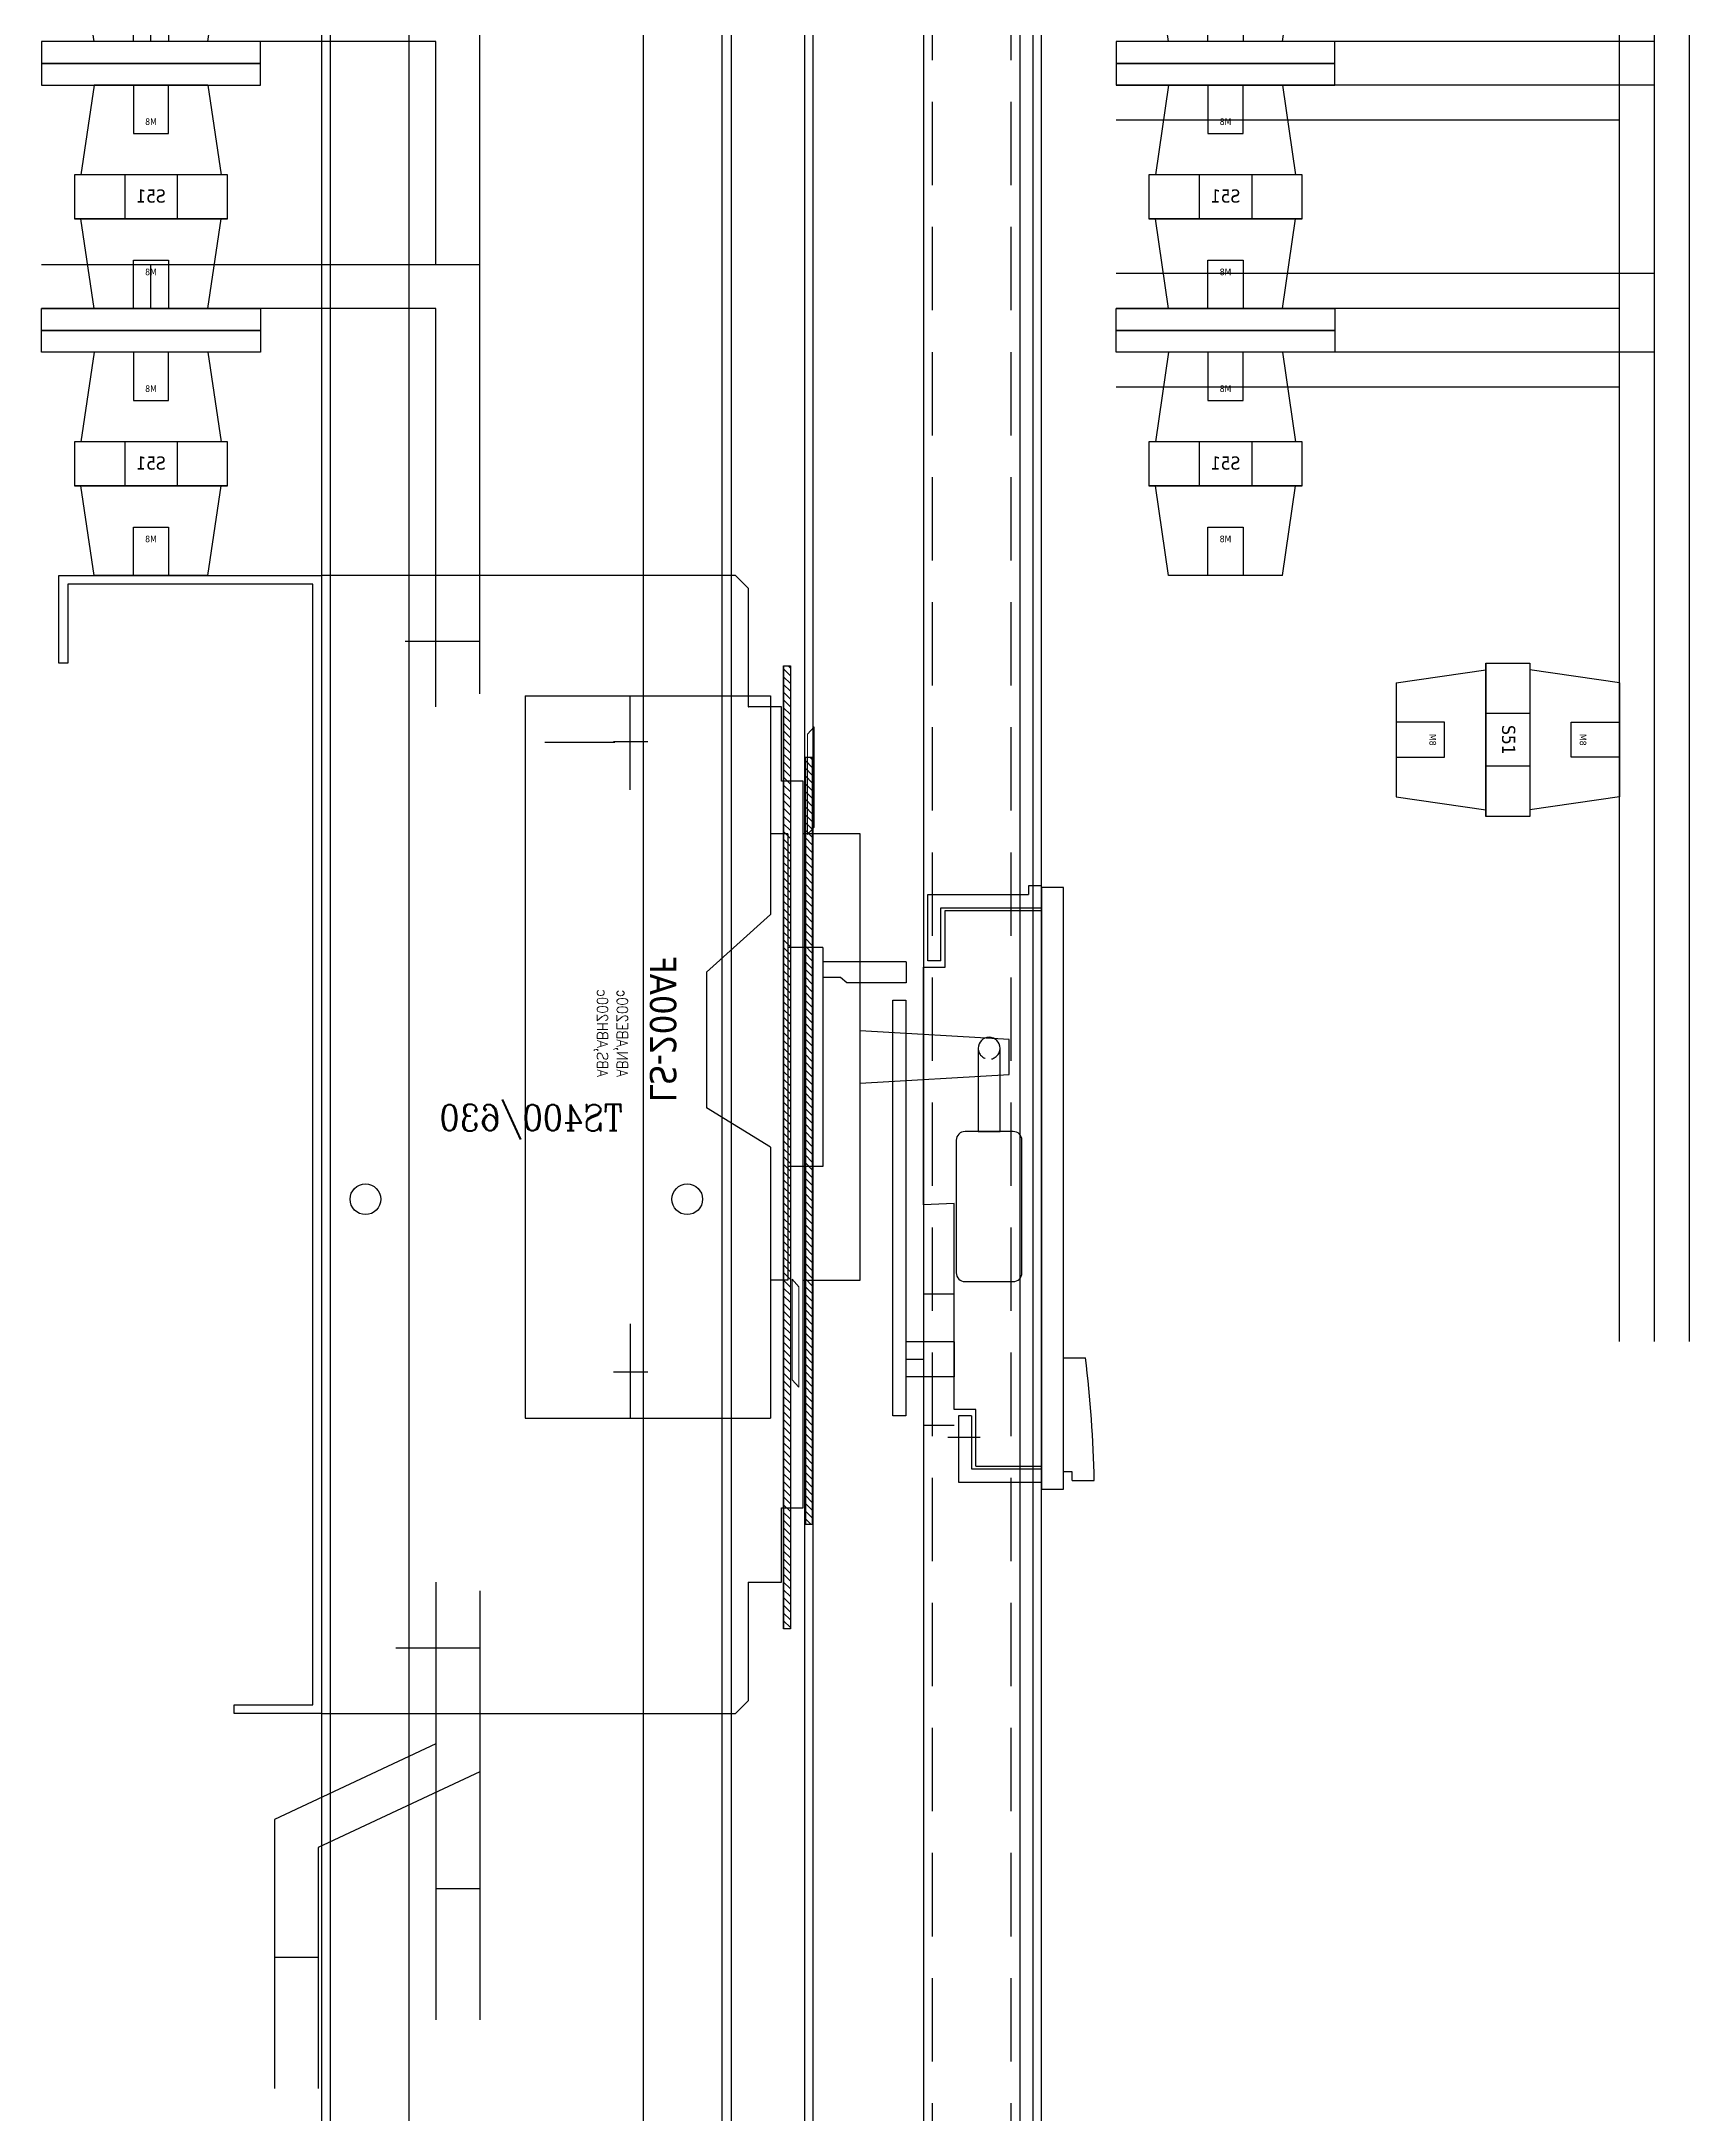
# Model space of a CAD drawing. Header units: millimetres. Extents: x -33730 to 17150, y -76829 to -27437.
# Drawn here: x -1640.9 to -1264.5, y -74190.5 to -73716.9 of the extents above; entities that cross this region are included whole.
import ezdxf

# ---------------------------------------------------------------- set-up
doc = ezdxf.new("R2010")
doc.units = ezdxf.units.MM
doc.header["$LTSCALE"] = 3
doc.linetypes.add('DASHED2', pattern=[0.375, 0.25, -0.125])
doc.linetypes.add('HIDDEN', pattern=[9.525, 6.35, -3.175])
doc.layers.add('@.VISIBLE', color=7, linetype='Continuous')
doc.layers.add('FRAME 025', color=7, linetype='Continuous')
for name, color, linetype, lineweight in [('hw_Text', 7, 'Continuous', 13), ('Text', 7, 'Continuous', 13), ('Thiet bi', 7, 'Continuous', 9)]:
    doc.layers.add(name, color=color, linetype=linetype, lineweight=lineweight)
doc.styles.add('hw_Standard', font='complex.shx', dxfattribs={"width": 0.9})
doc.styles.get("Standard").update_dxf_attribs({"font": 'arial.ttf'})
doc.styles.add('Tahoma (Input Text)', font='tahoma.ttf')

# ---------------------------------------------------------------- blocks, each defined once
blk = doc.blocks.new('A$C703210DF')
at = {"color": 3, "ltscale": 20}
for p, q in [((0, 137.85), (-3, 137.85)), ((-3, 137.85), (-3, 135.85)), ((0, 132.85), (0, 137.85)), ((0, 137.5), (0, 0)), ((5, 137.5), (0, 137.5)), ((5, 0), (5, 137.5)), ((-26, 120.7), (-26, 135.85)), ((-26, 135.85), (-3, 135.85)), ((-23, 120.7), (-23, 132.85)), ((-23, 132.85), (0, 132.85)), ((-22, 132.25), (0, 132.25)), ((-22, 119.25), (-22, 132.25)), ((-27, 65), (-27, 119.25)), ((-27, 119.25), (-22, 119.25)), ((-23, 120.7), (-26, 120.7)), ((-34, 16.75), (-34, 111.75)), ((-34, 111.75), (-31, 111.75)), ((-31, 111.75), (-31, 29.67)), ((-20, 65.25), (-27, 65)), ((-20, 18.25), (-20, 65.25)), ((-27, 44.67), (-27, 14.67)), ((-27, 44.67), (-20, 44.67)), ((-27, 33.67), (-31, 33.67)), ((-20, 33.67), (-27, 33.67)), ((-27, 33.67), (-27, 25.67)), ((-20, 33.67), (-20, 25.67)), ((-27, 29.67), (-31, 29.67)), ((-31, 29.67), (-31, 16.75)), ((5, 0), (5, 30)), ((5, 30), (10, 30)), ((-27, 25.67), (-31, 25.67)), ((-20, 25.67), (-27, 25.67)), ((-31, 16.75), (-34, 16.75)), ((-27, 14.67), (-20, 14.67)), ((-15, 18.25), (-20, 18.25)), ((-16, 16.8), (-19, 16.8)), ((-19, 16.8), (-19, 1.65)), ((-16, 16.8), (-16, 4.65)), ((-15, 5.25), (-15, 18.25)), ((0, 4.25), (0, 10.25)), ((-15, 5.25), (0, 5.25)), ((-19, 1.65), (0, 1.65)), ((-16, 4.65), (0, 4.65)), ((0, 0), (5, 0)), ((7, 4), (5, 4)), ((5, 0), (5, 2)), ((7, 2), (7, 4)), ((7, 2), (12, 2))]:
    blk.add_line(p, q, dxfattribs=at)
at = {"color": 3, "linetype": 'DASHED2', "ltscale": 20}
blk.add_line((-21.4, 11.91), (-14.05, 11.91), dxfattribs=at)
at = {"color": 3, "ltscale": 20}
blk.add_arc((-255.08, -3.01), 267.13, 1.0738, 7.0975, dxfattribs=at)
at = {"layer": 'FRAME 025'}
blk.add_lwpolyline([(-14.5, 100.75), (-14.5, 81.72), (-9.5, 81.72), (-9.5, 100.75)], dxfattribs=at)
blk.add_lwpolyline([(-6.5, 81.72), (-17.5, 81.72, 0.414214), (-19.5, 79.72), (-19.5, 49.42, 0.414214), (-17.5, 47.42), (-6.5, 47.42, 0.414214), (-4.5, 49.42), (-4.5, 79.72, 0.414214)], format="xyb", close=True, dxfattribs=at)
blk.add_arc((-12, 100.75), 2.5, 0, 180, dxfattribs=at)
at = {"layer": 'FRAME 025', "linetype": 'DASHED2', "ltscale": 4}
blk.add_arc((-12, 100.75), 2.5, 180, 0, dxfattribs=at)
blk = doc.blocks.new('*U79')
h = blk.add_hatch()
h.set_pattern_fill('ANSI31', color=1, scale=10)
h.set_pattern_definition([(45, (0, 0), (-0.88388348, 0.88388348), [])])
h.paths.add_polyline_path([(3688.2, -1818.29), (3689.77, -1818.29), (3689.77, -1791.97), (3688.2, -1791.97)])
h.paths.add_polyline_path([(3684.77, -1812.83), (3683.2, -1812.83), (3683.2, -1988.1), (3684.77, -1988.1)])
h.paths.add_polyline_path([(3688.2, -1984.29), (3689.77, -1984.29), (3689.77, -1818.29), (3688.2, -1818.29)])
h.paths.add_polyline_path([(3688.2, -2011.91), (3689.77, -2011.91), (3689.77, -1984.29), (3688.2, -1984.29)])
at = {"color": 1}
for p, q in [((3769.17, -1801.33), (3769.17, -1771.29)), ((3776.21, -1786.29), (3761.59, -1786.29)), ((3689.77, -1791.97), (3689.77, -2011.91)), ((3697.82, -1801.33), (3697.77, -1801.29)), ((3684.77, -1812.83), (3684.77, -1988.1)), ((3697.82, -2001.24), (3697.77, -2001.29)), ((3769.17, -2001.24), (3769.17, -2031.29)), ((3778.35, -2016.29), (3759.76, -2016.29))]:
    blk.add_line(p, q, dxfattribs=at)
blk.add_lwpolyline([(3697.77, -2001.29), (3690.27, -2001.29), (3690.27, -1984.29), (3685.27, -1984.29), (3685.27, -1818.29), (3690.27, -1818.29), (3690.27, -1801.29), (3697.77, -1801.29), (3697.77, -1774.29), (3700.77, -1771.29), (3795.27, -1771.29), (3795.27, -2031.29), (3700.77, -2031.29), (3697.77, -2028.29)], close=True)
for points in [[(3689.77, -1791.97), (3688.2, -1791.97), (3688.2, -2011.91), (3689.77, -2011.91)], [(3684.77, -1812.83), (3683.2, -1812.83), (3683.2, -1988.1), (3684.77, -1988.1)]]:
    blk.add_lwpolyline(points, close=True, dxfattribs=at)
for points in [[(3685.27, -1932.29), (3672.27, -1932.29), (3672.27, -1830.29), (3685.27, -1830.29)], [(3672.27, -1887.29), (3638.27, -1885.29), (3638.27, -1877.29), (3672.27, -1875.29)]]:
    blk.add_lwpolyline(points)
at = {"layer": 'hw_Text', "insert": (3768.37, -1892.14), "char_height": 6, "attachment_point": 3, "style": 'hw_Standard'}
blk.add_mtext_dynamic_manual_height_columns('TS400/630', width=6.6108, gutter_width=1, heights=[0], dxfattribs=at)
blk = doc.blocks.new('*U70')
at = {"color": 1}
for p, q in [((-51, 22.53), (-30.5, 25.53)), ((-30.5, -7.97), (-30.5, 27.03)), ((-30.5, 27.03), (-20.5, 27.03)), ((-30.5, 27.03), (-30.5, -7.97)), ((-30.5, 25.53), (-30.5, -6.47)), ((-20.5, 27.03), (-20.5, -7.97)), ((-20.5, 25.53), (-20.5, -6.47)), ((0, 22.53), (-20.5, 25.53)), ((-51, 22.53), (-51, -3.47)), ((0, 22.53), (0, -3.47)), ((-20.5, 15.53), (-30.5, 15.53)), ((-20.5, 3.53), (-30.5, 3.53)), ((-51, -3.47), (-30.5, -6.47)), ((0, -3.47), (-20.5, -6.47)), ((-20.5, -7.97), (-30.5, -7.97))]:
    blk.add_line(p, q, dxfattribs=at)
for points in [[(-51, 13.53), (-51, 5.53), (-40, 5.53), (-40, 13.53)], [(0, 13.53), (0, 5.53), (-11, 5.53), (-11, 13.53)]]:
    blk.add_lwpolyline(points, close=True, dxfattribs=at)
at = {"color": 1, "width": 30.0978, "attachment_point": 5, "rotation": 270}
for s, insert, char_height in [('{\\fTahoma|b0|i0|c0|p34;M8}', (-42.66, 9.53), 1.5), ('{\\fTahoma|b0|i0|c0|p34;S51}', (-25.34, 9.53), 3), ('{\\fTahoma|b0|i0|c0|p34;M8}', (-8.34, 9.53), 1.5)]:
    blk.add_mtext(s, dxfattribs=dict(at, insert=insert, char_height=char_height))
blk = doc.blocks.new('*U80')
for p, q in [((416.79, -3108.78), (360.79, -3108.78)), ((360.79, -3108.78), (360.79, -3158.72)), ((416.79, -3108.78), (416.79, -3273.78)), ((356.79, -3140.28), (360.79, -3140.28)), ((360.79, -3158.72), (375.39, -3171.94)), ((348.79, -3166.28), (348.79, -3216.28)), ((348.79, -3166.28), (356.79, -3166.28)), ((352.79, -3166.28), (352.79, -3216.28)), ((329.79, -3169.56), (329.79, -3174.36)), ((329.79, -3169.56), (348.79, -3169.56)), ((343.33, -3174.36), (344.75, -3173.1)), ((344.75, -3173.1), (348.79, -3173.1)), ((375.39, -3171.94), (375.39, -3202.89)), ((329.79, -3174.36), (343.33, -3174.36)), ((360.79, -3211.85), (375.39, -3202.89)), ((360.79, -3211.85), (360.79, -3273.78)), ((348.79, -3216.28), (356.79, -3216.28)), ((356.79, -3242.28), (360.79, -3242.28)), ((416.79, -3273.78), (360.79, -3273.78))]:
    blk.add_line(p, q)
at = {"color": 1}
for p, q in [((392.79, -3130.28), (392.79, -3108.78)), ((388.79, -3119.28), (396.66, -3119.28)), ((392.79, -3252.28), (392.79, -3273.78)), ((388.79, -3263.28), (396.66, -3263.28))]:
    blk.add_line(p, q, dxfattribs=at)
at = {"color": 3}
blk.add_line((356.79, -3140.28), (356.79, -3242.28), dxfattribs=at)
at = {"layer": 'Thiet bi', "color": 1, "linetype": 'HIDDEN', "ltscale": 10}
for points in [[(352.29, -3117.54), (352.29, -3140.49), (350.79, -3138.78), (350.79, -3115.83)], [(352.29, -3117.54), (352.29, -3140.49), (350.79, -3138.78), (350.79, -3115.83)], [(355.79, -3265.03), (355.79, -3242.07), (354.29, -3243.79), (354.29, -3266.74)], [(355.79, -3265.03), (355.79, -3242.07), (354.29, -3243.79), (354.29, -3266.74)]]:
    blk.add_lwpolyline(points, close=True, dxfattribs=at)
at = {"color": 251, "style": 'hw_Standard', "width": 0.9}
for s, p in [('ABN,ABE200c', (395.87, -3195.84)), ('ABS,ABH200c', (400.39, -3195.84))]:
    blk.add_text(s, height=2.5, rotation=90, dxfattribs=at).set_placement(p)
at = {"layer": 'Text', "insert": (382.29, -3168.19), "char_height": 6, "attachment_point": 3, "rotation": 90, "style": 'Tahoma (Input Text)'}
blk.add_mtext_dynamic_manual_height_columns('LS-200AF', width=11.0147, gutter_width=1, heights=[0], dxfattribs=at)

msp = doc.modelspace()

# ---------------------------------------------------------------- linework, layer by layer
at = {"layer": '@.VISIBLE', "color": 151}
msp.add_line((-1574.91, -74346.35), (-1574.91, -73616.35), dxfattribs=at)
at = {"layer": '@.VISIBLE', "color": 2}
for p, q in [((-1485.41, -74346.35), (-1485.41, -73616.35)), ((-1550.81, -74138.8), (-1540.81, -74138.8))]:
    msp.add_line(p, q, dxfattribs=at)
at = {"layer": '@.VISIBLE', "color": 252}
for p, q in [((-1439.46, -73616.35), (-1439.46, -74346.35)), ((-1417.46, -73616.35), (-1417.46, -74346.35))]:
    msp.add_line(p, q, dxfattribs=at)
at = {"layer": '@.VISIBLE', "color": 252, "linetype": 'HIDDEN'}
for p, q in [((-1437.46, -73616.35), (-1437.46, -74346.35)), ((-1419.46, -73616.35), (-1419.46, -74346.35))]:
    msp.add_line(p, q, dxfattribs=at)
at = {"layer": '@.VISIBLE'}
for p, q in [((-1615.91, -73716.85), (-1615.91, -73706.85)), ((-1615.91, -73777.85), (-1615.91, -73767.85)), ((-1550.81, -73853.87), (-1540.81, -73853.87)), ((-1525.91, -73876.9), (-1509.91, -73876.9)), ((-1550.81, -74083.83), (-1540.81, -74083.83)), ((-1587.69, -74154.47), (-1577.69, -74154.47))]:
    msp.add_line(p, q, dxfattribs=at)
at = {"layer": '@.VISIBLE', "color": 4}
for points in [[(-1433.46, -73581.35), (-1433.46, -73568.35), (-1414.46, -73568.35), (-1414.46, -74389.35), (-1433.46, -74389.35), (-1433.46, -74376.35), (-1435.46, -74376.35), (-1435.46, -74391.35), (-1412.46, -74391.35), (-1412.46, -73566.35), (-1435.46, -73566.35), (-1435.46, -73581.35)], [(-1481.61, -74324.35), (-1481.61, -74336.35), (-1464.61, -74336.35), (-1464.61, -73626.35), (-1481.61, -73626.35), (-1481.61, -73638.35), (-1479.61, -73638.35), (-1479.61, -73628.35), (-1466.61, -73628.35), (-1466.61, -74334.35), (-1479.61, -74334.35), (-1479.61, -74324.35)], [(-1640.91, -73721.85), (-1590.91, -73721.85), (-1590.91, -73716.85), (-1640.91, -73716.85)], [(-1395.47, -73721.85), (-1345.47, -73721.85), (-1345.47, -73716.85), (-1395.47, -73716.85)], [(-1640.91, -73726.85), (-1590.91, -73726.85), (-1590.91, -73721.85), (-1640.91, -73721.85)], [(-1395.47, -73726.85), (-1345.47, -73726.85), (-1345.47, -73721.85), (-1395.47, -73721.85)]]:
    msp.add_lwpolyline(points, close=True, dxfattribs=at)
at = {"layer": '@.VISIBLE', "color": 151}
msp.add_lwpolyline([(-1556.91, -73616.35), (-1576.91, -73616.35), (-1576.91, -74346.35), (-1556.91, -74346.35)], close=True, dxfattribs=at)
at = {"layer": '@.VISIBLE', "color": 2}
msp.add_lwpolyline([(-1503.41, -73616.35), (-1483.41, -73616.35), (-1483.41, -74346.35), (-1503.41, -74346.35)], close=True, dxfattribs=at)
for points in [[(-1264.47, -73953.86), (-1264.47, -73647.85), (-1395.47, -73647.85)], [(-1272.47, -73953.86), (-1272.47, -73655.85), (-1395.47, -73655.85)], [(-1272.47, -73953.86), (-1272.47, -73665.85), (-1395.47, -73665.85)], [(-1280.47, -73953.86), (-1280.47, -73673.85), (-1395.47, -73673.85)], [(-1550.81, -74070.8), (-1550.81, -74168.8)], [(-1540.81, -74070.8), (-1540.81, -74168.8)]]:
    msp.add_lwpolyline(points, dxfattribs=at)
at = {"layer": '@.VISIBLE', "color": 4}
for points in [[(-1540.81, -73767.85), (-1540.81, -73706.85), (-1640.91, -73706.85)], [(-1264.47, -74013.86), (-1264.47, -73708.85), (-1395.47, -73708.85)], [(-1550.81, -73767.85), (-1550.81, -73716.85), (-1640.91, -73716.85)], [(-1272.47, -74013.86), (-1272.47, -73716.85), (-1395.47, -73716.85)], [(-1272.47, -74013.86), (-1272.47, -73726.85), (-1395.47, -73726.85)], [(-1280.47, -74013.86), (-1280.47, -73734.85), (-1395.47, -73734.85)], [(-1550.81, -74070.8), (-1550.81, -74105.8), (-1587.69, -74123.07), (-1587.69, -74184.47)], [(-1540.81, -74070.8), (-1540.81, -74112.16), (-1577.69, -74129.43), (-1577.69, -74184.47)]]:
    msp.add_lwpolyline(points, dxfattribs=at)
at = {"layer": '@.VISIBLE', "color": 1}
for points in [[(-1540.81, -73865.9), (-1540.81, -73767.85), (-1640.91, -73767.85)], [(-1272.47, -73954.36), (-1272.47, -73769.85), (-1395.47, -73769.85)], [(-1550.81, -73865.9), (-1550.81, -73777.85), (-1640.91, -73777.85)], [(-1280.47, -73954.36), (-1280.47, -73777.85), (-1395.47, -73777.85)], [(-1272.47, -73954.36), (-1272.47, -73787.85), (-1395.47, -73787.85)], [(-1280.47, -73954.36), (-1280.47, -73795.85), (-1395.47, -73795.85)]]:
    msp.add_lwpolyline(points, dxfattribs=at)
for points in [[(-1640.91, -73777.85), (-1590.91, -73777.85), (-1590.91, -73782.85), (-1640.91, -73782.85)], [(-1395.47, -73777.85), (-1345.47, -73777.85), (-1345.47, -73782.85), (-1395.47, -73782.85)], [(-1640.91, -73782.85), (-1590.91, -73782.85), (-1590.91, -73787.85), (-1640.91, -73787.85)], [(-1395.47, -73782.85), (-1345.47, -73782.85), (-1345.47, -73787.85), (-1395.47, -73787.85)]]:
    msp.add_lwpolyline(points, close=True, dxfattribs=at)
at = {"layer": '@.VISIBLE'}
msp.add_lwpolyline([(-1596.91, -74096.85), (-1578.91, -74096.85), (-1578.91, -73840.85), (-1634.91, -73840.85), (-1634.91, -73858.85), (-1636.91, -73858.85), (-1636.91, -73838.85), (-1576.91, -73838.85), (-1576.91, -74098.85), (-1596.91, -74098.85)], close=True, dxfattribs=at)
at = {"layer": '@.VISIBLE', "color": 151}
msp.add_circle((-1566.91, -73981.35), 3.5, dxfattribs=at)
at = {"layer": '@.VISIBLE', "color": 2}
msp.add_circle((-1493.41, -73981.35), 3.5, dxfattribs=at)

# ---------------------------------------------------------------- block references
at = {"xscale": -1, "rotation": 270}
for p in [(-1625.43, -73665.85), (-1379.99, -73665.85), (-1625.43, -73726.85), (-1379.99, -73726.85), (-1625.43, -73787.85), (-1379.99, -73787.85)]:
    msp.add_blockref('*U70', p, dxfattribs=at)
at = {"xscale": -1}
for name, p in [('*U79', (2218.36, -72067.56)), ('*U80', (-1113.62, -70757.57))]:
    msp.add_blockref(name, p, dxfattribs=at)
msp.add_blockref('*U70', (-1280.47, -73885.92))
at = {"color": 1, "ltscale": 20}
msp.add_blockref('A$C703210DF', (-1412.46, -74047.6), dxfattribs=at)

doc.saveas('drawing.dxf')
